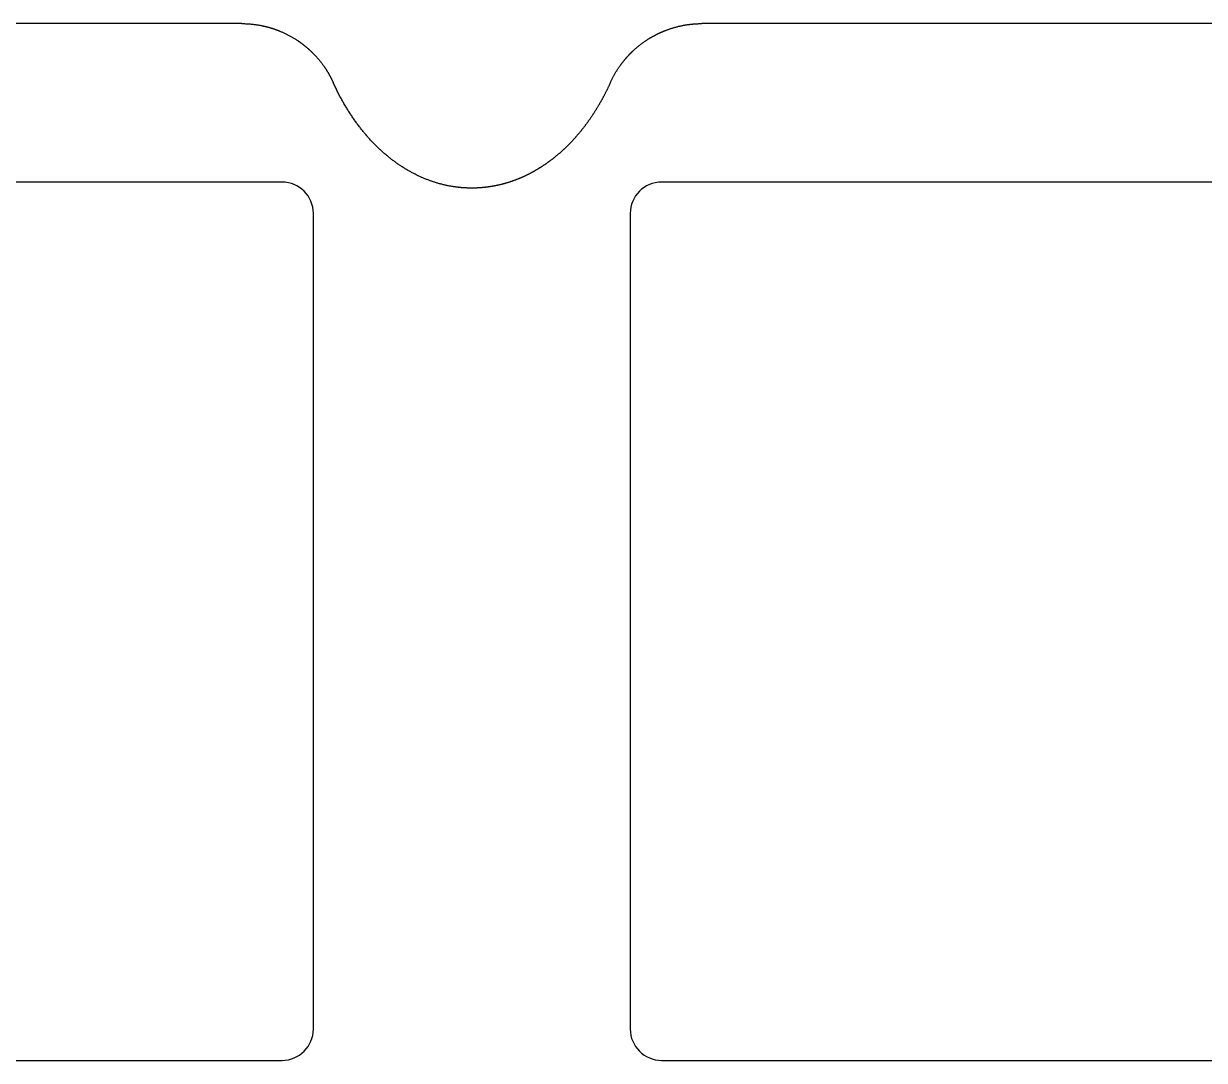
# Model space of a CAD drawing. Extents: x -1 to 285, y -102 to 8.
# Drawn here: x 68.53 to 87.35, y -16 to 0.53 of the extents above; entities that cross this region are included whole.
import ezdxf

# ---------------------------------------------------------------- set-up
doc = ezdxf.new("R2010")
doc.units = 0
doc.layers.add('BLACK', color=7, linetype='CONTINUOUS')

msp = doc.modelspace()

# ---------------------------------------------------------------- linework, layer by layer
at = {"layer": 'BLACK', "linetype": 'CONTINUOUS'}
for p, q in [((72.009025, 0.525), (44.0701, 0.525)), ((72.009025, 0.525), (72.020337, 0.52496)), ((72.020337, 0.52496), (72.031648, 0.52484)), ((72.031648, 0.52484), (72.042958, 0.52464)), ((72.042958, 0.52464), (72.054266, 0.52436)), ((72.054266, 0.52436), (72.065572, 0.524)), ((72.065572, 0.524), (72.076876, 0.523561)), ((72.076876, 0.523561), (72.088176, 0.523041)), ((72.088176, 0.523041), (72.099472, 0.522441)), ((72.099472, 0.522441), (72.110763, 0.521762)), ((72.110763, 0.521762), (72.12205, 0.521003)), ((72.12205, 0.521003), (72.133331, 0.520164)), ((72.133331, 0.520164), (72.144606, 0.519245)), ((72.144606, 0.519245), (72.155874, 0.518247)), ((72.155874, 0.518247), (72.167135, 0.517168)), ((72.167135, 0.517168), (72.178389, 0.516011)), ((72.178389, 0.516011), (72.189634, 0.514773)), ((72.189634, 0.514773), (72.20087, 0.513457)), ((72.20087, 0.513457), (72.212096, 0.51206)), ((72.212096, 0.51206), (72.223313, 0.510585)), ((72.223313, 0.510585), (72.234519, 0.50903)), ((72.234519, 0.50903), (72.245714, 0.507396)), ((72.245714, 0.507396), (72.256897, 0.505683)), ((72.256897, 0.505683), (72.268067, 0.503891)), ((72.268067, 0.503891), (72.279225, 0.502019)), ((72.279225, 0.502019), (72.29037, 0.500069)), ((72.29037, 0.500069), (72.3015, 0.49804)), ((72.3015, 0.49804), (72.312616, 0.495933)), ((72.312616, 0.495933), (72.323717, 0.493747)), ((72.323717, 0.493747), (72.329262, 0.492625)), ((72.329262, 0.492625), (72.334802, 0.491482)), ((72.334802, 0.491482), (72.340339, 0.490321)), ((72.340339, 0.490321), (72.345871, 0.48914)), ((72.345871, 0.48914), (72.351399, 0.487939)), ((72.351399, 0.487939), (72.356923, 0.486719)), ((72.356923, 0.486719), (72.362443, 0.485479)), ((72.362443, 0.485479), (72.367958, 0.484219)), ((72.367958, 0.484219), (72.373469, 0.482941)), ((72.373469, 0.482941), (72.378975, 0.481642)), ((72.378975, 0.481642), (72.384477, 0.480325)), ((72.384477, 0.480325), (72.389974, 0.478987)), ((72.389974, 0.478987), (72.395466, 0.477631)), ((72.395466, 0.477631), (72.400953, 0.476255)), ((72.400953, 0.476255), (72.406435, 0.474859)), ((72.406435, 0.474859), (72.411913, 0.473444)), ((72.411913, 0.473444), (72.417385, 0.47201)), ((72.417385, 0.47201), (72.422853, 0.470557)), ((72.422853, 0.470557), (72.428315, 0.469084)), ((72.428315, 0.469084), (72.433772, 0.467592)), ((72.433772, 0.467592), (72.439223, 0.46608)), ((72.439223, 0.46608), (72.44467, 0.46455)), ((72.44467, 0.46455), (72.45011, 0.463)), ((72.45011, 0.463), (72.455546, 0.461431)), ((72.455546, 0.461431), (72.460975, 0.459842)), ((72.460975, 0.459842), (72.466399, 0.458235)), ((72.466399, 0.458235), (72.471818, 0.456608)), ((72.471818, 0.456608), (72.47723, 0.454962)), ((72.47723, 0.454962), (72.482637, 0.453297)), ((72.482637, 0.453297), (72.488038, 0.451613)), ((72.488038, 0.451613), (72.493432, 0.44991)), ((72.493432, 0.44991), (72.498821, 0.448187)), ((72.498821, 0.448187), (72.504204, 0.446446)), ((72.504204, 0.446446), (72.509581, 0.444686)), ((72.509581, 0.444686), (72.51495, 0.442906)), ((72.51495, 0.442906), (72.520315, 0.441108)), ((72.520315, 0.441108), (72.525672, 0.439291)), ((72.525672, 0.439291), (72.531023, 0.437454)), ((72.531023, 0.437454), (72.536367, 0.435599)), ((72.536367, 0.435599), (72.541706, 0.433725)), ((72.541706, 0.433725), (72.547037, 0.431832)), ((72.547037, 0.431832), (72.552362, 0.42992)), ((72.552362, 0.42992), (72.557679, 0.42799)), ((72.557679, 0.42799), (72.562991, 0.42604)), ((72.562991, 0.42604), (72.568294, 0.424072)), ((72.568294, 0.424072), (72.573592, 0.422085)), ((72.573592, 0.422085), (72.578881, 0.42008)), ((72.578881, 0.42008), (72.584165, 0.418055)), ((72.584165, 0.418055), (72.58944, 0.416013)), ((72.58944, 0.416013), (72.594709, 0.413951)), ((72.594709, 0.413951), (72.59997, 0.411871)), ((72.59997, 0.411871), (72.605224, 0.409772)), ((72.605224, 0.409772), (72.610471, 0.407654)), ((72.610471, 0.407654), (72.61571, 0.405518)), ((72.61571, 0.405518), (72.616466, 0.405208)), ((72.616466, 0.405208), (72.626916, 0.400876)), ((72.626916, 0.400876), (72.637334, 0.396471)), ((72.637334, 0.396471), (72.647722, 0.391992)), ((72.647722, 0.391992), (72.658077, 0.38744)), ((72.658077, 0.38744), (72.6684, 0.382815)), ((72.6684, 0.382815), (72.67869, 0.378117)), ((72.67869, 0.378117), (72.688947, 0.373346)), ((78.666425, 0.375855), (78.671559, 0.378231)), ((78.671559, 0.378231), (78.676702, 0.380589)), ((78.676702, 0.380589), (78.681853, 0.382929)), ((78.681853, 0.382929), (78.687012, 0.38525)), ((78.687012, 0.38525), (78.692179, 0.387554)), ((78.692179, 0.387554), (78.697354, 0.389838)), ((78.697354, 0.389838), (78.702538, 0.392105)), ((78.702538, 0.392105), (78.707729, 0.394353)), ((78.707729, 0.394353), (78.712929, 0.396583)), ((78.712929, 0.396583), (78.718136, 0.398795)), ((78.718136, 0.398795), (78.723352, 0.400988)), ((78.723352, 0.400988), (78.728574, 0.403162)), ((78.728574, 0.403162), (78.733805, 0.405319)), ((78.733805, 0.405319), (78.739043, 0.407456)), ((78.739043, 0.407456), (78.744289, 0.409576)), ((78.744289, 0.409576), (78.749542, 0.411676)), ((78.749542, 0.411676), (78.754803, 0.413758)), ((78.754803, 0.413758), (78.760071, 0.415822)), ((78.760071, 0.415822), (78.765346, 0.417867)), ((78.765346, 0.417867), (78.766108, 0.41816)), ((78.766108, 0.41816), (78.776679, 0.422187)), ((78.776679, 0.422187), (78.787278, 0.426139)), ((78.787278, 0.426139), (78.797904, 0.430016)), ((78.797904, 0.430016), (78.808558, 0.433818)), ((78.808558, 0.433818), (78.819239, 0.437544)), ((78.819239, 0.437544), (78.829945, 0.441195)), ((78.829945, 0.441195), (78.840678, 0.44477)), ((78.840678, 0.44477), (78.851435, 0.448269)), ((78.851435, 0.448269), (78.862217, 0.451692)), ((78.862217, 0.451692), (78.873023, 0.455039)), ((78.873023, 0.455039), (78.883852, 0.458309)), ((78.883852, 0.458309), (78.894704, 0.461503)), ((78.894704, 0.461503), (78.905579, 0.46462)), ((78.905579, 0.46462), (78.916476, 0.46766)), ((78.916476, 0.46766), (78.927394, 0.470623)), ((78.927394, 0.470623), (78.938332, 0.473508)), ((78.938332, 0.473508), (78.949291, 0.476316)), ((78.949291, 0.476316), (78.96027, 0.479047)), ((78.96027, 0.479047), (78.971268, 0.4817)), ((78.971268, 0.4817), (78.982284, 0.484275)), ((78.982284, 0.484275), (78.993318, 0.486773)), ((78.993318, 0.486773), (79.00437, 0.489192)), ((79.00437, 0.489192), (79.015439, 0.491533)), ((79.015439, 0.491533), (79.026524, 0.493795)), ((79.026524, 0.493795), (79.037625, 0.49598)), ((79.037625, 0.49598), (79.048741, 0.498085)), ((79.048741, 0.498085), (79.054305, 0.499109)), ((79.054305, 0.499109), (79.059872, 0.500113)), ((79.059872, 0.500113), (79.065443, 0.501097)), ((79.065443, 0.501097), (79.071017, 0.502061)), ((79.071017, 0.502061), (79.076595, 0.503006)), ((79.076595, 0.503006), (79.082176, 0.503931)), ((79.082176, 0.503931), (79.08776, 0.504836)), ((79.08776, 0.504836), (79.093347, 0.505721)), ((79.093347, 0.505721), (79.098938, 0.506587)), ((79.098938, 0.506587), (79.104531, 0.507433)), ((79.104531, 0.507433), (79.110128, 0.508259)), ((79.110128, 0.508259), (79.115727, 0.509065)), ((79.115727, 0.509065), (79.121329, 0.509852)), ((79.121329, 0.509852), (79.126934, 0.510618)), ((79.126934, 0.510618), (79.132542, 0.511365)), ((79.132542, 0.511365), (79.138152, 0.512092)), ((79.138152, 0.512092), (79.143765, 0.512799)), ((79.143765, 0.512799), (79.14938, 0.513487)), ((79.14938, 0.513487), (79.154998, 0.514154)), ((79.154998, 0.514154), (79.160618, 0.514802)), ((79.160618, 0.514802), (79.16624, 0.51543)), ((79.16624, 0.51543), (79.171865, 0.516038)), ((79.171865, 0.516038), (79.177491, 0.516626)), ((79.177491, 0.516626), (79.18312, 0.517194)), ((79.18312, 0.517194), (79.188751, 0.517742)), ((79.188751, 0.517742), (79.194383, 0.51827)), ((79.194383, 0.51827), (79.200018, 0.518779)), ((79.200018, 0.518779), (79.205654, 0.519267)), ((79.205654, 0.519267), (79.211292, 0.519736)), ((79.211292, 0.519736), (79.216931, 0.520184)), ((79.216931, 0.520184), (79.222572, 0.520613)), ((79.222572, 0.520613), (79.228215, 0.521022)), ((79.228215, 0.521022), (79.233859, 0.52141)), ((79.233859, 0.52141), (79.239504, 0.521779)), ((79.239504, 0.521779), (79.24515, 0.522128)), ((79.24515, 0.522128), (79.250798, 0.522457)), ((79.250798, 0.522457), (79.256447, 0.522766)), ((79.256447, 0.522766), (79.262097, 0.523055)), ((79.262097, 0.523055), (79.267748, 0.523323)), ((79.267748, 0.523323), (79.2734, 0.523572)), ((79.2734, 0.523572), (79.279053, 0.523801)), ((79.279053, 0.523801), (79.284707, 0.52401)), ((79.284707, 0.52401), (79.290361, 0.524199)), ((79.290361, 0.524199), (79.296016, 0.524368)), ((79.296016, 0.524368), (79.301671, 0.524517)), ((79.301671, 0.524517), (79.307328, 0.524646)), ((79.307328, 0.524646), (79.312984, 0.524755)), ((79.312984, 0.524755), (79.318641, 0.524844)), ((79.318641, 0.524844), (79.324298, 0.524913)), ((79.324298, 0.524913), (79.329956, 0.524962)), ((79.329956, 0.524962), (79.340975, 0.525)), ((107.2799, 0.525), (79.340975, 0.525)), ((72.688947, 0.373346), (72.69917, 0.368503)), ((72.69917, 0.368503), (72.709358, 0.363587)), ((72.709358, 0.363587), (72.719511, 0.3586)), ((72.719511, 0.3586), (72.729629, 0.353541)), ((72.729629, 0.353541), (72.739711, 0.34841)), ((72.739711, 0.34841), (72.749757, 0.343209)), ((72.749757, 0.343209), (72.759766, 0.337936)), ((72.759766, 0.337936), (72.769737, 0.332592)), ((72.769737, 0.332592), (72.77967, 0.327179)), ((72.77967, 0.327179), (72.789565, 0.321695)), ((72.789565, 0.321695), (72.799421, 0.316141)), ((72.799421, 0.316141), (72.809238, 0.310517)), ((72.809238, 0.310517), (72.819014, 0.304824)), ((72.819014, 0.304824), (72.828751, 0.299063)), ((72.828751, 0.299063), (72.838446, 0.293232)), ((72.838446, 0.293232), (72.8481, 0.287333)), ((72.8481, 0.287333), (72.857712, 0.281366)), ((72.857712, 0.281366), (72.867282, 0.275331)), ((72.867282, 0.275331), (72.876809, 0.269228)), ((72.876809, 0.269228), (72.886292, 0.263058)), ((72.886292, 0.263058), (72.895732, 0.256821)), ((72.895732, 0.256821), (72.900436, 0.253678)), ((72.900436, 0.253678), (72.905128, 0.250518)), ((72.905128, 0.250518), (72.909809, 0.247341)), ((72.909809, 0.247341), (72.914479, 0.244148)), ((72.914479, 0.244148), (72.919137, 0.240939)), ((72.919137, 0.240939), (72.923784, 0.237712)), ((72.923784, 0.237712), (72.92842, 0.23447)), ((72.92842, 0.23447), (72.933044, 0.231211)), ((72.933044, 0.231211), (72.937656, 0.227936)), ((72.937656, 0.227936), (72.942258, 0.224644)), ((72.942258, 0.224644), (72.946847, 0.221337)), ((72.946847, 0.221337), (72.951425, 0.218012)), ((72.951425, 0.218012), (72.95599, 0.214672)), ((72.95599, 0.214672), (72.960545, 0.211316)), ((72.960545, 0.211316), (72.965087, 0.207944)), ((72.965087, 0.207944), (72.969617, 0.204555)), ((72.969617, 0.204555), (72.974135, 0.201151)), ((72.974135, 0.201151), (72.978641, 0.19773)), ((72.978641, 0.19773), (72.983135, 0.194294)), ((72.983135, 0.194294), (72.987617, 0.190842)), ((72.987617, 0.190842), (72.992087, 0.187374)), ((78.353659, 0.18405), (78.362586, 0.190999)), ((78.362586, 0.190999), (78.371561, 0.197885)), ((78.371561, 0.197885), (78.380585, 0.204707)), ((78.380585, 0.204707), (78.389658, 0.211466)), ((78.389658, 0.211466), (78.398778, 0.21816)), ((78.398778, 0.21816), (78.407945, 0.22479)), ((78.407945, 0.22479), (78.417159, 0.231354)), ((78.417159, 0.231354), (78.426419, 0.237854)), ((78.426419, 0.237854), (78.435725, 0.244288)), ((78.435725, 0.244288), (78.445076, 0.250656)), ((78.445076, 0.250656), (78.454472, 0.256957)), ((78.454472, 0.256957), (78.463913, 0.263193)), ((78.463913, 0.263193), (78.473397, 0.269361)), ((78.473397, 0.269361), (78.482925, 0.275462)), ((78.482925, 0.275462), (78.492496, 0.281496)), ((78.492496, 0.281496), (78.497297, 0.284487)), ((78.497297, 0.284487), (78.502109, 0.287462)), ((78.502109, 0.287462), (78.506932, 0.290419)), ((78.506932, 0.290419), (78.511765, 0.29336)), ((78.511765, 0.29336), (78.516608, 0.296283)), ((78.516608, 0.296283), (78.521462, 0.299189)), ((78.521462, 0.299189), (78.526325, 0.302078)), ((78.526325, 0.302078), (78.531199, 0.30495)), ((78.531199, 0.30495), (78.536084, 0.307804)), ((78.536084, 0.307804), (78.540978, 0.310642)), ((78.540978, 0.310642), (78.545882, 0.313461)), ((78.545882, 0.313461), (78.550796, 0.316264)), ((78.550796, 0.316264), (78.55572, 0.319049)), ((78.55572, 0.319049), (78.560654, 0.321817)), ((78.560654, 0.321817), (78.565598, 0.324567)), ((78.565598, 0.324567), (78.570551, 0.3273)), ((78.570551, 0.3273), (78.575514, 0.330015)), ((78.575514, 0.330015), (78.580487, 0.332713)), ((78.580487, 0.332713), (78.585469, 0.335393)), ((78.585469, 0.335393), (78.590461, 0.338056)), ((78.590461, 0.338056), (78.595461, 0.3407)), ((78.595461, 0.3407), (78.600472, 0.343328)), ((78.600472, 0.343328), (78.605491, 0.345937)), ((78.605491, 0.345937), (78.61052, 0.348529)), ((78.61052, 0.348529), (78.615558, 0.351102)), ((78.615558, 0.351102), (78.620605, 0.353659)), ((78.620605, 0.353659), (78.62566, 0.356197)), ((78.62566, 0.356197), (78.630726, 0.358717)), ((78.630726, 0.358717), (78.635799, 0.361219)), ((78.635799, 0.361219), (78.640882, 0.363704)), ((78.640882, 0.363704), (78.645973, 0.36617)), ((78.645973, 0.36617), (78.651073, 0.368619)), ((78.651073, 0.368619), (78.656182, 0.371049)), ((78.656182, 0.371049), (78.661299, 0.373461)), ((78.661299, 0.373461), (78.666425, 0.375855)), ((72.992087, 0.187374), (72.996544, 0.18389)), ((72.996544, 0.18389), (73.000989, 0.180391)), ((73.000989, 0.180391), (73.005422, 0.176876)), ((73.005422, 0.176876), (73.009842, 0.173345)), ((73.009842, 0.173345), (73.01425, 0.169798)), ((73.01425, 0.169798), (73.018645, 0.166236)), ((73.018645, 0.166236), (73.023027, 0.162659)), ((73.023027, 0.162659), (73.027397, 0.159066)), ((73.027397, 0.159066), (73.031754, 0.155457)), ((73.031754, 0.155457), (73.036098, 0.151833)), ((73.036098, 0.151833), (73.04043, 0.148194)), ((73.04043, 0.148194), (73.044748, 0.14454)), ((73.044748, 0.14454), (73.049054, 0.14087)), ((73.049054, 0.14087), (73.053346, 0.137185)), ((73.053346, 0.137185), (73.057626, 0.133485)), ((73.057626, 0.133485), (73.061892, 0.12977)), ((73.061892, 0.12977), (73.066146, 0.126039)), ((73.066146, 0.126039), (73.070386, 0.122294)), ((73.070386, 0.122294), (73.074613, 0.118534)), ((73.074613, 0.118534), (73.078826, 0.114759)), ((73.078826, 0.114759), (73.083026, 0.110968)), ((73.083026, 0.110968), (73.087213, 0.107164)), ((73.087213, 0.107164), (73.091387, 0.103344)), ((73.091387, 0.103344), (73.095546, 0.099509)), ((73.095546, 0.099509), (73.099692, 0.09566)), ((73.099692, 0.09566), (73.103825, 0.091796)), ((73.103825, 0.091796), (73.107944, 0.087918)), ((73.107944, 0.087918), (73.112049, 0.084025)), ((73.112049, 0.084025), (73.11614, 0.080117)), ((73.11614, 0.080117), (73.120218, 0.076195)), ((73.120218, 0.076195), (73.124282, 0.072259)), ((73.124282, 0.072259), (73.128331, 0.068308)), ((73.128331, 0.068308), (73.132367, 0.064343)), ((73.132367, 0.064343), (73.132948, 0.06377)), ((73.132948, 0.06377), (73.140971, 0.055796)), ((73.140971, 0.055796), (73.148937, 0.047765)), ((73.148937, 0.047765), (73.156846, 0.039678)), ((73.156846, 0.039678), (73.164698, 0.031535)), ((73.164698, 0.031535), (73.172493, 0.023337)), ((73.172493, 0.023337), (73.180229, 0.015083)), ((73.180229, 0.015083), (73.187906, 0.006776)), ((73.187906, 0.006776), (73.195525, -0.001586)), ((78.154655, -0.001387), (78.158458, 0.002801)), ((78.158458, 0.002801), (78.162277, 0.006975)), ((78.162277, 0.006975), (78.16611, 0.011136)), ((78.16611, 0.011136), (78.169958, 0.015284)), ((78.169958, 0.015284), (78.17382, 0.019417)), ((78.17382, 0.019417), (78.177697, 0.023537)), ((78.177697, 0.023537), (78.181588, 0.027644)), ((78.181588, 0.027644), (78.185495, 0.031736)), ((78.185495, 0.031736), (78.189415, 0.035815)), ((78.189415, 0.035815), (78.19335, 0.03988)), ((78.19335, 0.03988), (78.197299, 0.043931)), ((78.197299, 0.043931), (78.201263, 0.047968)), ((78.201263, 0.047968), (78.205241, 0.051991)), ((78.205241, 0.051991), (78.209233, 0.056)), ((78.209233, 0.056), (78.213239, 0.059994)), ((78.213239, 0.059994), (78.21726, 0.063975)), ((78.21726, 0.063975), (78.221294, 0.067941)), ((78.221294, 0.067941), (78.225343, 0.071894)), ((78.225343, 0.071894), (78.229405, 0.075831)), ((78.229405, 0.075831), (78.233481, 0.079755)), ((78.233481, 0.079755), (78.237571, 0.083664)), ((78.237571, 0.083664), (78.241676, 0.087558)), ((78.241676, 0.087558), (78.242269, 0.088119)), ((78.242269, 0.088119), (78.25052, 0.095858)), ((78.25052, 0.095858), (78.258825, 0.103538)), ((78.258825, 0.103538), (78.267184, 0.111159)), ((78.267184, 0.111159), (78.275597, 0.118721)), ((78.275597, 0.118721), (78.284063, 0.126223)), ((78.284063, 0.126223), (78.292582, 0.133665)), ((78.292582, 0.133665), (78.301153, 0.141047)), ((78.301153, 0.141047), (78.309776, 0.148368)), ((78.309776, 0.148368), (78.318451, 0.155628)), ((78.318451, 0.155628), (78.327178, 0.162827)), ((78.327178, 0.162827), (78.335955, 0.169963)), ((78.335955, 0.169963), (78.344782, 0.177038)), ((78.344782, 0.177038), (78.353659, 0.18405)), ((73.195525, -0.001586), (73.203084, -0.010001)), ((73.203084, -0.010001), (73.210584, -0.01847)), ((73.210584, -0.01847), (73.218024, -0.026992)), ((73.218024, -0.026992), (73.225404, -0.035566)), ((73.225404, -0.035566), (73.232722, -0.044192)), ((73.232722, -0.044192), (73.23998, -0.05287)), ((73.23998, -0.05287), (73.247176, -0.061599)), ((73.247176, -0.061599), (73.25431, -0.070379)), ((73.25431, -0.070379), (73.261383, -0.079209)), ((73.261383, -0.079209), (73.268392, -0.088089)), ((73.268392, -0.088089), (73.275339, -0.097018)), ((73.275339, -0.097018), (73.282222, -0.105997)), ((73.282222, -0.105997), (73.289042, -0.115023)), ((73.289042, -0.115023), (73.295798, -0.124098)), ((73.295798, -0.124098), (73.30249, -0.133221)), ((73.30249, -0.133221), (73.309117, -0.142391)), ((73.309117, -0.142391), (73.315679, -0.151607)), ((73.315679, -0.151607), (73.322176, -0.16087)), ((73.322176, -0.16087), (73.325399, -0.165518)), ((73.325399, -0.165518), (73.328607, -0.170178)), ((73.328607, -0.170178), (73.331798, -0.174849)), ((73.331798, -0.174849), (73.334972, -0.179532)), ((73.334972, -0.179532), (73.33813, -0.184225)), ((73.33813, -0.184225), (73.341271, -0.18893)), ((78.008865, -0.188726), (78.015165, -0.179329)), ((78.015165, -0.179329), (78.021532, -0.169976)), ((78.021532, -0.169976), (78.027964, -0.160669)), ((78.027964, -0.160669), (78.034463, -0.151407)), ((78.034463, -0.151407), (78.041026, -0.142192)), ((78.041026, -0.142192), (78.044332, -0.137602)), ((78.044332, -0.137602), (78.047655, -0.133023)), ((78.047655, -0.133023), (78.050993, -0.128456)), ((78.050993, -0.128456), (78.054348, -0.123901)), ((78.054348, -0.123901), (78.057719, -0.119358)), ((78.057719, -0.119358), (78.061106, -0.114827)), ((78.061106, -0.114827), (78.064509, -0.110307)), ((78.064509, -0.110307), (78.067928, -0.1058)), ((78.067928, -0.1058), (78.071362, -0.101305)), ((78.071362, -0.101305), (78.074813, -0.096822)), ((78.074813, -0.096822), (78.07828, -0.092351)), ((78.07828, -0.092351), (78.081762, -0.087893)), ((78.081762, -0.087893), (78.08526, -0.083447)), ((78.08526, -0.083447), (78.088774, -0.079013)), ((78.088774, -0.079013), (78.092303, -0.074592)), ((78.092303, -0.074592), (78.095848, -0.070183)), ((78.095848, -0.070183), (78.099409, -0.065787)), ((78.099409, -0.065787), (78.102985, -0.061403)), ((78.102985, -0.061403), (78.106576, -0.057032)), ((78.106576, -0.057032), (78.110183, -0.052674)), ((78.110183, -0.052674), (78.113806, -0.048329)), ((78.113806, -0.048329), (78.117443, -0.043996)), ((78.117443, -0.043996), (78.121096, -0.039676)), ((78.121096, -0.039676), (78.124765, -0.035369)), ((78.124765, -0.035369), (78.128448, -0.031076)), ((78.128448, -0.031076), (78.132147, -0.026795)), ((78.132147, -0.026795), (78.135861, -0.022527)), ((78.135861, -0.022527), (78.13959, -0.018273)), ((78.13959, -0.018273), (78.143333, -0.014031)), ((78.143333, -0.014031), (78.147093, -0.009803)), ((78.147093, -0.009803), (78.150866, -0.005589)), ((78.150866, -0.005589), (78.154655, -0.001387)), ((73.341271, -0.18893), (73.344395, -0.193646)), ((73.344395, -0.193646), (73.347503, -0.198373)), ((73.347503, -0.198373), (73.350594, -0.203111)), ((73.350594, -0.203111), (73.353669, -0.20786)), ((73.353669, -0.20786), (73.356726, -0.21262)), ((73.356726, -0.21262), (73.359767, -0.21739)), ((73.359767, -0.21739), (73.362791, -0.222171)), ((73.362791, -0.222171), (73.365798, -0.226963)), ((73.365798, -0.226963), (73.368788, -0.231766)), ((73.368788, -0.231766), (73.371761, -0.236579)), ((73.371761, -0.236579), (73.374716, -0.241402)), ((73.374716, -0.241402), (73.377655, -0.246236)), ((73.377655, -0.246236), (73.380577, -0.25108)), ((73.380577, -0.25108), (73.383482, -0.255935)), ((73.383482, -0.255935), (73.386369, -0.2608)), ((73.386369, -0.2608), (73.389239, -0.265675)), ((73.389239, -0.265675), (73.392092, -0.27056)), ((73.392092, -0.27056), (73.394928, -0.275455)), ((73.394928, -0.275455), (73.397746, -0.28036)), ((73.397746, -0.28036), (73.400547, -0.285276)), ((73.400547, -0.285276), (73.403331, -0.290201)), ((73.403331, -0.290201), (73.406097, -0.295136)), ((73.406097, -0.295136), (73.408846, -0.30008)), ((73.408846, -0.30008), (73.411577, -0.305035)), ((73.411577, -0.305035), (73.414291, -0.309998)), ((73.414291, -0.309998), (73.416987, -0.314972)), ((73.416987, -0.314972), (73.419665, -0.319955)), ((73.419665, -0.319955), (73.422326, -0.324948)), ((73.422326, -0.324948), (73.424969, -0.329949)), ((73.424969, -0.329949), (73.427595, -0.334961)), ((73.427595, -0.334961), (73.430203, -0.339981)), ((73.430203, -0.339981), (73.432793, -0.345011)), ((73.432793, -0.345011), (73.435365, -0.350049)), ((73.435365, -0.350049), (73.43792, -0.355097)), ((73.43792, -0.355097), (73.440456, -0.360154)), ((73.440456, -0.360154), (73.442975, -0.36522)), ((73.442975, -0.36522), (73.445475, -0.370295)), ((73.445475, -0.370295), (73.447958, -0.375379)), ((73.447958, -0.375379), (73.450423, -0.380471)), ((77.897253, -0.385315), (77.902165, -0.375125)), ((77.902165, -0.375125), (77.907149, -0.36497)), ((77.907149, -0.36497), (77.912204, -0.354851)), ((77.912204, -0.354851), (77.917332, -0.344768)), ((77.917332, -0.344768), (77.92253, -0.334721)), ((77.92253, -0.334721), (77.927799, -0.324712)), ((77.927799, -0.324712), (77.933139, -0.314739)), ((77.933139, -0.314739), (77.938549, -0.304805)), ((77.938549, -0.304805), (77.94403, -0.294909)), ((77.94403, -0.294909), (77.94958, -0.285051)), ((77.94958, -0.285051), (77.9552, -0.275234)), ((77.9552, -0.275234), (77.960889, -0.265456)), ((77.960889, -0.265456), (77.966648, -0.255718)), ((77.966648, -0.255718), (77.972475, -0.246021)), ((77.972475, -0.246021), (77.97837, -0.236366)), ((77.97837, -0.236366), (77.984334, -0.226752)), ((77.984334, -0.226752), (77.990366, -0.217181)), ((77.990366, -0.217181), (77.996465, -0.207653)), ((77.996465, -0.207653), (78.002632, -0.198168)), ((78.002632, -0.198168), (78.008865, -0.188726)), ((73.450423, -0.380471), (73.45287, -0.385572)), ((73.45287, -0.385572), (73.455298, -0.390681)), ((73.455298, -0.390681), (73.457709, -0.3958)), ((73.457709, -0.3958), (73.460102, -0.400926)), ((73.460102, -0.400926), (73.462476, -0.406062)), ((73.462476, -0.406062), (73.467049, -0.416088)), ((73.470651, -0.424035), (73.467049, -0.416088)), ((73.478038, -0.440189), (73.470651, -0.424035)), ((73.485483, -0.456277), (73.478038, -0.440189)), ((73.492984, -0.472298), (73.485483, -0.456277)), ((73.500542, -0.488253), (73.492984, -0.472298)), ((73.508157, -0.50414), (73.500542, -0.488253)), ((73.515827, -0.519958), (73.508157, -0.50414)), ((73.523553, -0.535708), (73.515827, -0.519958)), ((73.531334, -0.55139), (73.523553, -0.535708)), ((73.539169, -0.567001), (73.531334, -0.55139)), ((77.814593, -0.559524), (77.810664, -0.567329)), ((77.81851, -0.551699), (77.814593, -0.559524)), ((77.822412, -0.543861), (77.81851, -0.551699)), ((77.826302, -0.536001), (77.822412, -0.543861)), ((77.830176, -0.528127), (77.826302, -0.536001)), ((77.834038, -0.520233), (77.830176, -0.528127)), ((77.837884, -0.512325), (77.834038, -0.520233)), ((77.841718, -0.504397), (77.837884, -0.512325)), ((77.845537, -0.496455), (77.841718, -0.504397)), ((77.849343, -0.488492), (77.845537, -0.496455)), ((77.853133, -0.480516), (77.849343, -0.488492)), ((77.856911, -0.47252), (77.853133, -0.480516)), ((77.860673, -0.46451), (77.856911, -0.47252)), ((77.864423, -0.45648), (77.860673, -0.46451)), ((77.868157, -0.448436), (77.864423, -0.45648)), ((77.871878, -0.440372), (77.868157, -0.448436)), ((77.875583, -0.432295), (77.871878, -0.440372)), ((77.879275, -0.424198), (77.875583, -0.432295)), ((77.882951, -0.416088), (77.879275, -0.424198)), ((77.882951, -0.416088), (77.887646, -0.405797)), ((77.887646, -0.405797), (77.892413, -0.395539)), ((77.892413, -0.395539), (77.897253, -0.385315)), ((73.547058, -0.582543), (73.539169, -0.567001)), ((73.555001, -0.598015), (73.547058, -0.582543)), ((73.562998, -0.613416), (73.555001, -0.598015)), ((73.571047, -0.628745), (73.562998, -0.613416)), ((73.579149, -0.644004), (73.571047, -0.628745)), ((73.587303, -0.65919), (73.579149, -0.644004)), ((73.595509, -0.674305), (73.587303, -0.65919)), ((73.603766, -0.689347), (73.595509, -0.674305)), ((73.612074, -0.704316), (73.603766, -0.689347)), ((73.620433, -0.719212), (73.612074, -0.704316)), ((73.628842, -0.734035), (73.620433, -0.719212)), ((73.637301, -0.748784), (73.628842, -0.734035)), ((73.645809, -0.763458), (73.637301, -0.748784)), ((77.712358, -0.749355), (77.708099, -0.756716)), ((77.716601, -0.74198), (77.712358, -0.749355)), ((77.720835, -0.734582), (77.716601, -0.74198)), ((77.725053, -0.727171), (77.720835, -0.734582)), ((77.729261, -0.719737), (77.725053, -0.727171)), ((77.733454, -0.712288), (77.729261, -0.719737)), ((77.737636, -0.704818), (77.733454, -0.712288)), ((77.741804, -0.697334), (77.737636, -0.704818)), ((77.745961, -0.689827), (77.741804, -0.697334)), ((77.750102, -0.682307), (77.745961, -0.689827)), ((77.754233, -0.674764), (77.750102, -0.682307)), ((77.758349, -0.667208), (77.754233, -0.674764)), ((77.762453, -0.659629), (77.758349, -0.667208)), ((77.766543, -0.652037), (77.762453, -0.659629)), ((77.770622, -0.644423), (77.766543, -0.652037)), ((77.774685, -0.636795), (77.770622, -0.644423)), ((77.778737, -0.629145), (77.774685, -0.636795)), ((77.782774, -0.621482), (77.778737, -0.629145)), ((77.786799, -0.613797), (77.782774, -0.621482)), ((77.790809, -0.606098), (77.786799, -0.613797)), ((77.794808, -0.598378), (77.790809, -0.606098)), ((77.798791, -0.590644), (77.794808, -0.598378)), ((77.802763, -0.582888), (77.798791, -0.590644)), ((77.806719, -0.575119), (77.802763, -0.582888)), ((77.810664, -0.567329), (77.806719, -0.575119)), ((73.654367, -0.778059), (73.645809, -0.763458)), ((73.662973, -0.792585), (73.654367, -0.778059)), ((73.671628, -0.807037), (73.662973, -0.792585)), ((73.68033, -0.821414), (73.671628, -0.807037)), ((73.689081, -0.835715), (73.68033, -0.821414)), ((73.697878, -0.849941), (73.689081, -0.835715)), ((73.706723, -0.864091), (73.697878, -0.849941)), ((73.715614, -0.878166), (73.706723, -0.864091)), ((73.724552, -0.892164), (73.715614, -0.878166)), ((73.733535, -0.906087), (73.724552, -0.892164)), ((73.742565, -0.919933), (73.733535, -0.906087)), ((73.751639, -0.933702), (73.742565, -0.919933)), ((73.760759, -0.947395), (73.751639, -0.933702)), ((77.596762, -0.9361), (77.592192, -0.942968)), ((77.601322, -0.92921), (77.596762, -0.9361)), ((77.605869, -0.922303), (77.601322, -0.92921)), ((77.610407, -0.915374), (77.605869, -0.922303)), ((77.614932, -0.908428), (77.610407, -0.915374)), ((77.619447, -0.90146), (77.614932, -0.908428)), ((77.62395, -0.894474), (77.619447, -0.90146)), ((77.628443, -0.887467), (77.62395, -0.894474)), ((77.632923, -0.880443), (77.628443, -0.887467)), ((77.637394, -0.873397), (77.632923, -0.880443)), ((77.641851, -0.866333), (77.637394, -0.873397)), ((77.646299, -0.859248), (77.641851, -0.866333)), ((77.650734, -0.852146), (77.646299, -0.859248)), ((77.655158, -0.845022), (77.650734, -0.852146)), ((77.65957, -0.837881), (77.655158, -0.845022)), ((77.664845, -0.829292), (77.65957, -0.837881)), ((77.669227, -0.822116), (77.664845, -0.829292)), ((77.673594, -0.814925), (77.669227, -0.822116)), ((77.677951, -0.807712), (77.673594, -0.814925)), ((77.682294, -0.800484), (77.677951, -0.807712)), ((77.686627, -0.793233), (77.682294, -0.800484)), ((77.690945, -0.785968), (77.686627, -0.793233)), ((77.695254, -0.778681), (77.690945, -0.785968)), ((77.699547, -0.771379), (77.695254, -0.778681)), ((77.703831, -0.764055), (77.699547, -0.771379)), ((77.708099, -0.756716), (77.703831, -0.764055)), ((73.769923, -0.961011), (73.760759, -0.947395)), ((73.779131, -0.974551), (73.769923, -0.961011)), ((73.788384, -0.988013), (73.779131, -0.974551)), ((73.79768, -1.001398), (73.788384, -0.988013)), ((73.80702, -1.014706), (73.79768, -1.001398)), ((73.816402, -1.027937), (73.80702, -1.014706)), ((73.825828, -1.04109), (73.816402, -1.027937)), ((73.835296, -1.054166), (73.825828, -1.04109)), ((73.844807, -1.067164), (73.835296, -1.054166)), ((73.854359, -1.080084), (73.844807, -1.067164)), ((73.863953, -1.092927), (73.854359, -1.080084)), ((73.873589, -1.105692), (73.863953, -1.092927)), ((73.883265, -1.118379), (73.873589, -1.105692)), ((73.892983, -1.130988), (73.883265, -1.118379)), ((77.459943, -1.127253), (77.455072, -1.133546)), ((77.464802, -1.120942), (77.459943, -1.127253)), ((77.469654, -1.114609), (77.464802, -1.120942)), ((77.474494, -1.108258), (77.469654, -1.114609)), ((77.479326, -1.101884), (77.474494, -1.108258)), ((77.484146, -1.095493), (77.479326, -1.101884)), ((77.488958, -1.089079), (77.484146, -1.095493)), ((77.493758, -1.082648), (77.488958, -1.089079)), ((77.49855, -1.076194), (77.493758, -1.082648)), ((77.50333, -1.069723), (77.49855, -1.076194)), ((77.508101, -1.06323), (77.50333, -1.069723)), ((77.512861, -1.056718), (77.508101, -1.06323)), ((77.517612, -1.050185), (77.512861, -1.056718)), ((77.522351, -1.043634), (77.517612, -1.050185)), ((77.527082, -1.03706), (77.522351, -1.043634)), ((77.531801, -1.030469), (77.527082, -1.03706)), ((77.53651, -1.023856), (77.531801, -1.030469)), ((77.541208, -1.017226), (77.53651, -1.023856)), ((77.545897, -1.010573), (77.541208, -1.017226)), ((77.550574, -1.003902), (77.545897, -1.010573)), ((77.555242, -0.99721), (77.550574, -1.003902)), ((77.559897, -0.9905), (77.555242, -0.99721)), ((77.564544, -0.983768), (77.559897, -0.9905)), ((77.569178, -0.977018), (77.564544, -0.983768)), ((77.573803, -0.970247), (77.569178, -0.977018)), ((77.578416, -0.963457), (77.573803, -0.970247)), ((77.58302, -0.956646), (77.578416, -0.963457)), ((77.587611, -0.949818), (77.58302, -0.956646)), ((77.592192, -0.942968), (77.587611, -0.949818)), ((73.902741, -1.143519), (73.892983, -1.130988)), ((73.912539, -1.155973), (73.902741, -1.143519)), ((73.922378, -1.168348), (73.912539, -1.155973)), ((73.932257, -1.180645), (73.922378, -1.168348)), ((73.942175, -1.192865), (73.932257, -1.180645)), ((73.952132, -1.205006), (73.942175, -1.192865)), ((73.959579, -1.214004), (73.952132, -1.205006)), ((73.969588, -1.22599), (73.959579, -1.214004)), ((73.979635, -1.237896), (73.969588, -1.22599)), ((73.989719, -1.249722), (73.979635, -1.237896)), ((73.999839, -1.261467), (73.989719, -1.249722)), ((74.009994, -1.273132), (73.999839, -1.261467)), ((74.020185, -1.284716), (74.009994, -1.273132)), ((74.030411, -1.296219), (74.020185, -1.284716)), ((74.040672, -1.307641), (74.030411, -1.296219)), ((74.050966, -1.318981), (74.040672, -1.307641)), ((77.304626, -1.312903), (77.299475, -1.318566)), ((77.309772, -1.307218), (77.304626, -1.312903)), ((77.314906, -1.301515), (77.309772, -1.307218)), ((77.320034, -1.295789), (77.314906, -1.301515)), ((77.325152, -1.290045), (77.320034, -1.295789)), ((77.330263, -1.284279), (77.325152, -1.290045)), ((77.335363, -1.278494), (77.330263, -1.284279)), ((77.340456, -1.272687), (77.335363, -1.278494)), ((77.345539, -1.266861), (77.340456, -1.272687)), ((77.350614, -1.261013), (77.345539, -1.266861)), ((77.355679, -1.255147), (77.350614, -1.261013)), ((77.360737, -1.249258), (77.355679, -1.255147)), ((77.365784, -1.243352), (77.360737, -1.249258)), ((77.370824, -1.237422), (77.365784, -1.243352)), ((77.375853, -1.231475), (77.370824, -1.237422)), ((77.380875, -1.225505), (77.375853, -1.231475)), ((77.385886, -1.219517), (77.380875, -1.225505)), ((77.390889, -1.213507), (77.385886, -1.219517)), ((77.395882, -1.207478), (77.390889, -1.213507)), ((77.400867, -1.201427), (77.395882, -1.207478)), ((77.405841, -1.195358), (77.400867, -1.201427)), ((77.410808, -1.189267), (77.405841, -1.195358)), ((77.415763, -1.183157), (77.410808, -1.189267)), ((77.420711, -1.177025), (77.415763, -1.183157)), ((77.425647, -1.170876), (77.420711, -1.177025)), ((77.430576, -1.164703), (77.425647, -1.170876)), ((77.435494, -1.158513), (77.430576, -1.164703)), ((77.440403, -1.152301), (77.435494, -1.158513)), ((77.445302, -1.14607), (77.440403, -1.152301)), ((77.450192, -1.139817), (77.445302, -1.14607)), ((77.455072, -1.133546), (77.450192, -1.139817)), ((74.061294, -1.33024), (74.050966, -1.318981)), ((74.071655, -1.341418), (74.061294, -1.33024)), ((74.08205, -1.352513), (74.071655, -1.341418)), ((74.092476, -1.363527), (74.08205, -1.352513)), ((74.102935, -1.374458), (74.092476, -1.363527)), ((74.113425, -1.385307), (74.102935, -1.374458)), ((74.123947, -1.396074), (74.113425, -1.385307)), ((74.1345, -1.406759), (74.123947, -1.396074)), ((74.145083, -1.417361), (74.1345, -1.406759)), ((74.155696, -1.42788), (74.145083, -1.417361)), ((74.166339, -1.438317), (74.155696, -1.42788)), ((74.177012, -1.448671), (74.166339, -1.438317)), ((74.187713, -1.458942), (74.177012, -1.448671)), ((74.198444, -1.46913), (74.187713, -1.458942)), ((74.209203, -1.479235), (74.198444, -1.46913)), ((74.21999, -1.489258), (74.209203, -1.479235)), ((74.230805, -1.499197), (74.21999, -1.489258)), ((74.241647, -1.509054), (74.230805, -1.499197)), ((77.114066, -1.503891), (77.108634, -1.508816)), ((77.119494, -1.498944), (77.114066, -1.503891)), ((77.124912, -1.493978), (77.119494, -1.498944)), ((77.130325, -1.48899), (77.124912, -1.493978)), ((77.135729, -1.483983), (77.130325, -1.48899)), ((77.141128, -1.478953), (77.135729, -1.483983)), ((77.146517, -1.473906), (77.141128, -1.478953)), ((77.151901, -1.468835), (77.146517, -1.473906)), ((77.157275, -1.463746), (77.151901, -1.468835)), ((77.162644, -1.458635), (77.157275, -1.463746)), ((77.168003, -1.453505), (77.162644, -1.458635)), ((77.173357, -1.448352), (77.168003, -1.453505)), ((77.178702, -1.443181), (77.173357, -1.448352)), ((77.184041, -1.437987), (77.178702, -1.443181)), ((77.18937, -1.432775), (77.184041, -1.437987)), ((77.194693, -1.427541), (77.18937, -1.432775)), ((77.200007, -1.422288), (77.194693, -1.427541)), ((77.205315, -1.417012), (77.200007, -1.422288)), ((77.210613, -1.411718), (77.205315, -1.417012)), ((77.215906, -1.406401), (77.210613, -1.411718)), ((77.221188, -1.401066), (77.215906, -1.406401)), ((77.226465, -1.395708), (77.221188, -1.401066)), ((77.231732, -1.390332), (77.226465, -1.395708)), ((77.236993, -1.384933), (77.231732, -1.390332)), ((77.242243, -1.379516), (77.236993, -1.384933)), ((77.247488, -1.374077), (77.242243, -1.379516)), ((77.252723, -1.368619), (77.247488, -1.374077)), ((77.257951, -1.363138), (77.252723, -1.368619)), ((77.26317, -1.357639), (77.257951, -1.363138)), ((77.268382, -1.352118), (77.26317, -1.357639)), ((77.273584, -1.346578), (77.268382, -1.352118)), ((77.27878, -1.341015), (77.273584, -1.346578)), ((77.283965, -1.335435), (77.27878, -1.341015)), ((77.289144, -1.329831), (77.283965, -1.335435)), ((77.294312, -1.32421), (77.289144, -1.329831)), ((77.299475, -1.318566), (77.294312, -1.32421)), ((74.252517, -1.518827), (74.241647, -1.509054)), ((74.263414, -1.528518), (74.252517, -1.518827)), ((74.274337, -1.538125), (74.263414, -1.528518)), ((74.285286, -1.54765), (74.274337, -1.538125)), ((74.296262, -1.557091), (74.285286, -1.54765)), ((74.307263, -1.56645), (74.296262, -1.557091)), ((74.31829, -1.575725), (74.307263, -1.56645)), ((74.329342, -1.584918), (74.31829, -1.575725)), ((74.340419, -1.594027), (74.329342, -1.584918)), ((74.351521, -1.603054), (74.340419, -1.594027)), ((74.362647, -1.611998), (74.351521, -1.603054)), ((74.373798, -1.620859), (74.362647, -1.611998)), ((74.384972, -1.629637), (74.373798, -1.620859)), ((74.39617, -1.638333), (74.384972, -1.629637)), ((74.407392, -1.646946), (74.39617, -1.638333)), ((74.418637, -1.655476), (74.407392, -1.646946)), ((74.429905, -1.663924), (74.418637, -1.655476)), ((74.441196, -1.672289), (74.429905, -1.663924)), ((74.45251, -1.680572), (74.441196, -1.672289)), ((74.463846, -1.688772), (74.45251, -1.680572)), ((74.475205, -1.69689), (74.463846, -1.688772)), ((76.882594, -1.69131), (76.876898, -1.695378)), ((76.88828, -1.687224), (76.882594, -1.69131)), ((76.893965, -1.683114), (76.88828, -1.687224)), ((76.899639, -1.678987), (76.893965, -1.683114)), ((76.902867, -1.676628), (76.899639, -1.678987)), ((76.908543, -1.672461), (76.902867, -1.676628)), ((76.914211, -1.668276), (76.908543, -1.672461)), ((76.919875, -1.664067), (76.914211, -1.668276)), ((76.92553, -1.659841), (76.919875, -1.664067)), ((76.931182, -1.655592), (76.92553, -1.659841)), ((76.936826, -1.651324), (76.931182, -1.655592)), ((76.942466, -1.647034), (76.936826, -1.651324)), ((76.948097, -1.642725), (76.942466, -1.647034)), ((76.953725, -1.638394), (76.948097, -1.642725)), ((76.959344, -1.634045), (76.953725, -1.638394)), ((76.964959, -1.629672), (76.959344, -1.634045)), ((76.970566, -1.625282), (76.964959, -1.629672)), ((76.976168, -1.620869), (76.970566, -1.625282)), ((76.981762, -1.616437), (76.976168, -1.620869)), ((76.987352, -1.611983), (76.981762, -1.616437)), ((76.992934, -1.60751), (76.987352, -1.611983)), ((76.998511, -1.603015), (76.992934, -1.60751)), ((77.004079, -1.598501), (76.998511, -1.603015)), ((77.009643, -1.593964), (77.004079, -1.598501)), ((77.015199, -1.589409), (77.009643, -1.593964)), ((77.02075, -1.584832), (77.015199, -1.589409)), ((77.026292, -1.580236), (77.02075, -1.584832)), ((77.03183, -1.575618), (77.026292, -1.580236)), ((77.037359, -1.570981), (77.03183, -1.575618)), ((77.042884, -1.566321), (77.037359, -1.570981)), ((77.0484, -1.561643), (77.042884, -1.566321)), ((77.053911, -1.556942), (77.0484, -1.561643)), ((77.059413, -1.552223), (77.053911, -1.556942)), ((77.064911, -1.547481), (77.059413, -1.552223)), ((77.0704, -1.542721), (77.064911, -1.547481)), ((77.075883, -1.537938), (77.0704, -1.542721)), ((77.081358, -1.533137), (77.075883, -1.537938)), ((77.086828, -1.528313), (77.081358, -1.533137)), ((77.092289, -1.52347), (77.086828, -1.528313)), ((77.097745, -1.518605), (77.092289, -1.52347)), ((77.103192, -1.513722), (77.097745, -1.518605)), ((77.108634, -1.508816), (77.103192, -1.513722)), ((74.486585, -1.704926), (74.475205, -1.69689)), ((74.497988, -1.71288), (74.486585, -1.704926)), ((74.509412, -1.720752), (74.497988, -1.71288)), ((74.520858, -1.728541), (74.509412, -1.720752)), ((74.532326, -1.736249), (74.520858, -1.728541)), ((74.543814, -1.743875), (74.532326, -1.736249)), ((74.555324, -1.75142), (74.543814, -1.743875)), ((74.566855, -1.758882), (74.555324, -1.75142)), ((74.578406, -1.766264), (74.566855, -1.758882)), ((74.589978, -1.773563), (74.578406, -1.766264)), ((74.601571, -1.780782), (74.589978, -1.773563)), ((74.613184, -1.787919), (74.601571, -1.780782)), ((74.624818, -1.794975), (74.613184, -1.787919)), ((74.636471, -1.80195), (74.624818, -1.794975)), ((74.648145, -1.808844), (74.636471, -1.80195)), ((74.655918, -1.813383), (74.648145, -1.808844)), ((74.667607, -1.820132), (74.655918, -1.813383)), ((74.679314, -1.826799), (74.667607, -1.820132)), ((74.691037, -1.833383), (74.679314, -1.826799)), ((74.702778, -1.839886), (74.691037, -1.833383)), ((74.714534, -1.846306), (74.702778, -1.839886)), ((74.726307, -1.852644), (74.714534, -1.846306)), ((74.738096, -1.8589), (74.726307, -1.852644)), ((74.7499, -1.865074), (74.738096, -1.8589)), ((74.761719, -1.871166), (74.7499, -1.865074)), ((74.773554, -1.877176), (74.761719, -1.871166)), ((74.785403, -1.883104), (74.773554, -1.877176)), ((76.568263, -1.881292), (76.562326, -1.884243)), ((76.574191, -1.878324), (76.568263, -1.881292)), ((76.580121, -1.875332), (76.574191, -1.878324)), ((76.586042, -1.872322), (76.580121, -1.875332)), ((76.591965, -1.869289), (76.586042, -1.872322)), ((76.597879, -1.866238), (76.591965, -1.869289)), ((76.603794, -1.863164), (76.597879, -1.866238)), ((76.6097, -1.860071), (76.603794, -1.863164)), ((76.615608, -1.856955), (76.6097, -1.860071)), ((76.621507, -1.853822), (76.615608, -1.856955)), ((76.627407, -1.850665), (76.621507, -1.853822)), ((76.633298, -1.84749), (76.627407, -1.850665)), ((76.639191, -1.844291), (76.633298, -1.84749)), ((76.645074, -1.841075), (76.639191, -1.844291)), ((76.650959, -1.837835), (76.645074, -1.841075)), ((76.656834, -1.834577), (76.650959, -1.837835)), ((76.662711, -1.831296), (76.656834, -1.834577)), ((76.668579, -1.827997), (76.662711, -1.831296)), ((76.674447, -1.824674), (76.668579, -1.827997)), ((76.680306, -1.821334), (76.674447, -1.824674)), ((76.686167, -1.817969), (76.680306, -1.821334)), ((76.692018, -1.814588), (76.686167, -1.817969)), ((76.69787, -1.811182), (76.692018, -1.814588)), ((76.703712, -1.807759), (76.69787, -1.811182)), ((76.709555, -1.804312), (76.703712, -1.807759)), ((76.715389, -1.800847), (76.709555, -1.804312)), ((76.721224, -1.797358), (76.715389, -1.800847)), ((76.727049, -1.793852), (76.721224, -1.797358)), ((76.732875, -1.790322), (76.727049, -1.793852)), ((76.738691, -1.786775), (76.732875, -1.790322)), ((76.744508, -1.783203), (76.738691, -1.786775)), ((76.750315, -1.779614), (76.744508, -1.783203)), ((76.756123, -1.776001), (76.750315, -1.779614)), ((76.761921, -1.772371), (76.756123, -1.776001)), ((76.76772, -1.768716), (76.761921, -1.772371)), ((76.773508, -1.765044), (76.76772, -1.768716)), ((76.779297, -1.761348), (76.773508, -1.765044)), ((76.785076, -1.757635), (76.779297, -1.761348)), ((76.790856, -1.753898), (76.785076, -1.757635)), ((76.796625, -1.750143), (76.790856, -1.753898)), ((76.802395, -1.746364), (76.796625, -1.750143)), ((76.808154, -1.742568), (76.802395, -1.746364)), ((76.813914, -1.738747), (76.808154, -1.742568)), ((76.819663, -1.73491), (76.813914, -1.738747)), ((76.825413, -1.731048), (76.819663, -1.73491)), ((76.831152, -1.727169), (76.825413, -1.731048)), ((76.836891, -1.723266), (76.831152, -1.727169)), ((76.842621, -1.719346), (76.836891, -1.723266)), ((76.848349, -1.715401), (76.842621, -1.719346)), ((76.854068, -1.711439), (76.848349, -1.715401)), ((76.859786, -1.707453), (76.854068, -1.711439)), ((76.865494, -1.70345), (76.859786, -1.707453)), ((76.871201, -1.699423), (76.865494, -1.70345)), ((76.876898, -1.695378), (76.871201, -1.699423)), ((72.65, -2), (59.65, -2)), ((74.797267, -1.888949), (74.785403, -1.883104)), ((74.809144, -1.894713), (74.797267, -1.888949)), ((74.821036, -1.900395), (74.809144, -1.894713)), ((74.832941, -1.905995), (74.821036, -1.900395)), ((74.844859, -1.911512), (74.832941, -1.905995)), ((74.856791, -1.916948), (74.844859, -1.911512)), ((74.868735, -1.922302), (74.856791, -1.916948)), ((74.880692, -1.927575), (74.868735, -1.922302)), ((74.892662, -1.932765), (74.880692, -1.927575)), ((74.904643, -1.937874), (74.892662, -1.932765)), ((74.916637, -1.942901), (74.904643, -1.937874)), ((74.928642, -1.947846), (74.916637, -1.942901)), ((74.940658, -1.95271), (74.928642, -1.947846)), ((74.952686, -1.957492), (74.940658, -1.95271)), ((74.964725, -1.962193), (74.952686, -1.957492)), ((74.976775, -1.966812), (74.964725, -1.962193)), ((74.988835, -1.97135), (74.976775, -1.966812)), ((75.000906, -1.975806), (74.988835, -1.97135)), ((75.012986, -1.980181), (75.000906, -1.975806)), ((75.025077, -1.984475), (75.012986, -1.980181)), ((75.037178, -1.988687), (75.025077, -1.984475)), ((75.049289, -1.992819), (75.037178, -1.988687)), ((75.061409, -1.996869), (75.049289, -1.992819)), ((75.073538, -2.000838), (75.061409, -1.996869)), ((75.085676, -2.004726), (75.073538, -2.000838)), ((75.097824, -2.008533), (75.085676, -2.004726)), ((75.10998, -2.01226), (75.097824, -2.008533)), ((75.122145, -2.015905), (75.10998, -2.01226)), ((75.134318, -2.01947), (75.122145, -2.015905)), ((75.1465, -2.022954), (75.134318, -2.01947)), ((75.15869, -2.026357), (75.1465, -2.022954)), ((75.170888, -2.029679), (75.15869, -2.026357)), ((75.183094, -2.032921), (75.170888, -2.029679)), ((75.195308, -2.036083), (75.183094, -2.032921)), ((75.20753, -2.039164), (75.195308, -2.036083)), ((75.219759, -2.042164), (75.20753, -2.039164)), ((75.231996, -2.045084), (75.219759, -2.042164)), ((75.244239, -2.047924), (75.231996, -2.045084)), ((75.256491, -2.050683), (75.244239, -2.047924)), ((75.268749, -2.053362), (75.256491, -2.050683)), ((75.281014, -2.055961), (75.268749, -2.053362)), ((75.293286, -2.05848), (75.281014, -2.055961)), ((75.305565, -2.060918), (75.293286, -2.05848)), ((75.317851, -2.063277), (75.305565, -2.060918)), ((75.330143, -2.065555), (75.317851, -2.063277)), ((75.342441, -2.067753), (75.330143, -2.065555)), ((75.354747, -2.069872), (75.342441, -2.067753)), ((75.367058, -2.07191), (75.354747, -2.069872)), ((75.993561, -2.070157), (75.987407, -2.071181)), ((75.999715, -2.069113), (75.993561, -2.070157)), ((76.005867, -2.06805), (75.999715, -2.069113)), ((76.012018, -2.066966), (76.005867, -2.06805)), ((76.018168, -2.065862), (76.012018, -2.066966)), ((76.024317, -2.064738), (76.018168, -2.065862)), ((76.030463, -2.063594), (76.024317, -2.064738)), ((76.03661, -2.062429), (76.030463, -2.063594)), ((76.042754, -2.061245), (76.03661, -2.062429)), ((76.048897, -2.06004), (76.042754, -2.061245)), ((76.055039, -2.058816), (76.048897, -2.06004)), ((76.06118, -2.057571), (76.055039, -2.058816)), ((76.067318, -2.056306), (76.06118, -2.057571)), ((76.073456, -2.055021), (76.067318, -2.056306)), ((76.079592, -2.053716), (76.073456, -2.055021)), ((76.085727, -2.052391), (76.079592, -2.053716)), ((76.091859, -2.051045), (76.085727, -2.052391)), ((76.097991, -2.04968), (76.091859, -2.051045)), ((76.10412, -2.048294), (76.097991, -2.04968)), ((76.110249, -2.046888), (76.10412, -2.048294)), ((76.116375, -2.045462), (76.110249, -2.046888)), ((76.1225, -2.044016), (76.116375, -2.045462)), ((76.128623, -2.04255), (76.1225, -2.044016)), ((76.139501, -2.039894), (76.128623, -2.04255)), ((76.145632, -2.038369), (76.139501, -2.039894)), ((76.151757, -2.036824), (76.145632, -2.038369)), ((76.157883, -2.035259), (76.151757, -2.036824)), ((76.164003, -2.033674), (76.157883, -2.035259)), ((76.170125, -2.032069), (76.164003, -2.033674)), ((76.176241, -2.030444), (76.170125, -2.032069)), ((76.182358, -2.028798), (76.176241, -2.030444)), ((76.188469, -2.027133), (76.182358, -2.028798)), ((76.194582, -2.025446), (76.188469, -2.027133)), ((76.200688, -2.023741), (76.194582, -2.025446)), ((76.206796, -2.022015), (76.200688, -2.023741)), ((76.212897, -2.020269), (76.206796, -2.022015)), ((76.219, -2.018502), (76.212897, -2.020269)), ((76.225097, -2.016717), (76.219, -2.018502)), ((76.231195, -2.014909), (76.225097, -2.016717)), ((76.237287, -2.013083), (76.231195, -2.014909)), ((76.243381, -2.011235), (76.237287, -2.013083)), ((76.249467, -2.009369), (76.243381, -2.011235)), ((76.255556, -2.007481), (76.249467, -2.009369)), ((76.261638, -2.005574), (76.255556, -2.007481)), ((76.267722, -2.003646), (76.261638, -2.005574)), ((76.273799, -2.001698), (76.267722, -2.003646)), ((76.279878, -1.999729), (76.273799, -2.001698)), ((76.285949, -1.997741), (76.279878, -1.999729)), ((76.292023, -1.995732), (76.285949, -1.997741)), ((76.29809, -1.993704), (76.292023, -1.995732)), ((76.304159, -1.991654), (76.29809, -1.993704)), ((76.31022, -1.989585), (76.304159, -1.991654)), ((76.316284, -1.987494), (76.31022, -1.989585)), ((76.32234, -1.985385), (76.316284, -1.987494)), ((76.328399, -1.983254), (76.32234, -1.985385)), ((76.33445, -1.981104), (76.328399, -1.983254)), ((76.340503, -1.978932), (76.33445, -1.981104)), ((76.346548, -1.976741), (76.340503, -1.978932)), ((76.352596, -1.974529), (76.346548, -1.976741)), ((76.358636, -1.972297), (76.352596, -1.974529)), ((76.364678, -1.970044), (76.358636, -1.972297)), ((76.370713, -1.967772), (76.364678, -1.970044)), ((76.37675, -1.965478), (76.370713, -1.967772)), ((76.382779, -1.963165), (76.37675, -1.965478)), ((76.38881, -1.960831), (76.382779, -1.963165)), ((76.394834, -1.958477), (76.38881, -1.960831)), ((76.400859, -1.956101), (76.394834, -1.958477)), ((76.406877, -1.953707), (76.400859, -1.956101)), ((76.412897, -1.951291), (76.406877, -1.953707)), ((76.418909, -1.948856), (76.412897, -1.951291)), ((76.424923, -1.946398), (76.418909, -1.948856)), ((76.430929, -1.943922), (76.424923, -1.946398)), ((76.436937, -1.941424), (76.430929, -1.943922)), ((76.442937, -1.938907), (76.436937, -1.941424)), ((76.448939, -1.936368), (76.442937, -1.938907)), ((76.454933, -1.93381), (76.448939, -1.936368)), ((76.460929, -1.93123), (76.454933, -1.93381)), ((76.466917, -1.928631), (76.460929, -1.93123)), ((76.472907, -1.92601), (76.466917, -1.928631)), ((76.478889, -1.92337), (76.472907, -1.92601)), ((76.484872, -1.920708), (76.478889, -1.92337)), ((76.490848, -1.918027), (76.484872, -1.920708)), ((76.496825, -1.915324), (76.490848, -1.918027)), ((76.502794, -1.912602), (76.496825, -1.915324)), ((76.508765, -1.909858), (76.502794, -1.912602)), ((76.514727, -1.907095), (76.508765, -1.909858)), ((76.520691, -1.904309), (76.514727, -1.907095)), ((76.526647, -1.901505), (76.520691, -1.904309)), ((76.532605, -1.898679), (76.526647, -1.901505)), ((76.538554, -1.895834), (76.532605, -1.898679)), ((76.544505, -1.892966), (76.538554, -1.895834)), ((76.550447, -1.890079), (76.544505, -1.892966)), ((76.556391, -1.88717), (76.550447, -1.890079)), ((76.562326, -1.884243), (76.556391, -1.88717)), ((91.7, -2), (78.7, -2)), ((75.376131, -2.07336), (75.367058, -2.07191)), ((75.382289, -2.07432), (75.376131, -2.07336)), ((75.388448, -2.075259), (75.382289, -2.07432)), ((75.394608, -2.076178), (75.388448, -2.075259)), ((75.40077, -2.077077), (75.394608, -2.076178)), ((75.406932, -2.077956), (75.40077, -2.077077)), ((75.413095, -2.078815), (75.406932, -2.077956)), ((75.419259, -2.079654), (75.413095, -2.078815)), ((75.425424, -2.080473), (75.419259, -2.079654)), ((75.43159, -2.081272), (75.425424, -2.080473)), ((75.437757, -2.082051), (75.43159, -2.081272)), ((75.443924, -2.08281), (75.437757, -2.082051)), ((75.450093, -2.083548), (75.443924, -2.08281)), ((75.456262, -2.084267), (75.450093, -2.083548)), ((75.462432, -2.084965), (75.456262, -2.084267)), ((75.468603, -2.085644), (75.462432, -2.084965)), ((75.474774, -2.086302), (75.468603, -2.085644)), ((75.480946, -2.086941), (75.474774, -2.086302)), ((75.487119, -2.087559), (75.480946, -2.086941)), ((75.493292, -2.088158), (75.487119, -2.087559)), ((75.499466, -2.088736), (75.493292, -2.088158)), ((75.505641, -2.089294), (75.499466, -2.088736)), ((75.511817, -2.089833), (75.505641, -2.089294)), ((75.517993, -2.090351), (75.511817, -2.089833)), ((75.524169, -2.090849), (75.517993, -2.090351)), ((75.530346, -2.091327), (75.524169, -2.090849)), ((75.536524, -2.091786), (75.530346, -2.091327)), ((75.542702, -2.092224), (75.536524, -2.091786)), ((75.54888, -2.092642), (75.542702, -2.092224)), ((75.555059, -2.09304), (75.54888, -2.092642)), ((75.561239, -2.093418), (75.555059, -2.09304)), ((75.567419, -2.093776), (75.561239, -2.093418)), ((75.573599, -2.094115), (75.567419, -2.093776)), ((75.579779, -2.094433), (75.573599, -2.094115)), ((75.58596, -2.094731), (75.579779, -2.094433)), ((75.592142, -2.095009), (75.58596, -2.094731)), ((75.598323, -2.095267), (75.592142, -2.095009)), ((75.604505, -2.095505), (75.598323, -2.095267)), ((75.610687, -2.095723), (75.604505, -2.095505)), ((75.61687, -2.095921), (75.610687, -2.095723)), ((75.623052, -2.096099), (75.61687, -2.095921)), ((75.629235, -2.096257), (75.623052, -2.096099)), ((75.635418, -2.096395), (75.629235, -2.096257)), ((75.641601, -2.096513), (75.635418, -2.096395)), ((75.647784, -2.096611), (75.641601, -2.096513)), ((75.653967, -2.09669), (75.647784, -2.096611)), ((75.66015, -2.096748), (75.653967, -2.09669)), ((75.666334, -2.096786), (75.66015, -2.096748)), ((75.672517, -2.096804), (75.666334, -2.096786)), ((75.678701, -2.096802), (75.672517, -2.096804)), ((75.684884, -2.09678), (75.678701, -2.096802)), ((75.691068, -2.096738), (75.684884, -2.09678)), ((75.697251, -2.096676), (75.691068, -2.096738)), ((75.703435, -2.096594), (75.697251, -2.096676)), ((75.709618, -2.096492), (75.703435, -2.096594)), ((75.715801, -2.09637), (75.709618, -2.096492)), ((75.721984, -2.096228), (75.715801, -2.09637)), ((75.728167, -2.096066), (75.721984, -2.096228)), ((75.73435, -2.095884), (75.728167, -2.096066)), ((75.740532, -2.095682), (75.73435, -2.095884)), ((75.746715, -2.09546), (75.740532, -2.095682)), ((75.752897, -2.095218), (75.746715, -2.09546)), ((75.759078, -2.094956), (75.752897, -2.095218)), ((75.76526, -2.094674), (75.759078, -2.094956)), ((75.771441, -2.094372), (75.76526, -2.094674)), ((75.777622, -2.094049), (75.771441, -2.094372)), ((75.783802, -2.093707), (75.777622, -2.094049)), ((75.789983, -2.093345), (75.783802, -2.093707)), ((75.796162, -2.092963), (75.789983, -2.093345)), ((75.802341, -2.092561), (75.796162, -2.092963)), ((75.80852, -2.092139), (75.802341, -2.092561)), ((75.814699, -2.091697), (75.80852, -2.092139)), ((75.820876, -2.091235), (75.814699, -2.091697)), ((75.827054, -2.090752), (75.820876, -2.091235)), ((75.83323, -2.09025), (75.827054, -2.090752)), ((75.839407, -2.089728), (75.83323, -2.09025)), ((75.845582, -2.089186), (75.839407, -2.089728)), ((75.851757, -2.088623), (75.845582, -2.089186)), ((75.857931, -2.088041), (75.851757, -2.088623)), ((75.864105, -2.087439), (75.857931, -2.088041)), ((75.870278, -2.086816), (75.864105, -2.087439)), ((75.876451, -2.086174), (75.870278, -2.086816)), ((75.882622, -2.085511), (75.876451, -2.086174)), ((75.888793, -2.084829), (75.882622, -2.085511)), ((75.894963, -2.084126), (75.888793, -2.084829)), ((75.901133, -2.083403), (75.894963, -2.084126)), ((75.907301, -2.082661), (75.901133, -2.083403)), ((75.913469, -2.081898), (75.907301, -2.082661)), ((75.919636, -2.081115), (75.913469, -2.081898)), ((75.925802, -2.080313), (75.919636, -2.081115)), ((75.931966, -2.07949), (75.925802, -2.080313)), ((75.938131, -2.078647), (75.931966, -2.07949)), ((75.944294, -2.077784), (75.938131, -2.078647)), ((75.950456, -2.076901), (75.944294, -2.077784)), ((75.956617, -2.075998), (75.950456, -2.076901)), ((75.962777, -2.075074), (75.956617, -2.075998)), ((75.968936, -2.074131), (75.962777, -2.075074)), ((75.975094, -2.073168), (75.968936, -2.074131)), ((75.981251, -2.072184), (75.975094, -2.073168)), ((75.987407, -2.071181), (75.981251, -2.072184)), ((73.15, -15.5), (73.15, -2.5)), ((78.2, -2.5), (78.2, -15.5)), ((59.65, -16), (72.65, -16)), ((78.7, -16), (91.7, -16))]:
    msp.add_line(p, q, dxfattribs=at)
at = {"layer": 'BLACK'}
for centre, start, end in [((72.65, -2.5), 0, 90), ((78.7, -2.5), 90, 180), ((72.65, -15.5), -90, 0), ((78.7, -15.5), -180, -90)]:
    msp.add_arc(centre, 0.5, start, end, dxfattribs=at)

doc.saveas('drawing.dxf')
